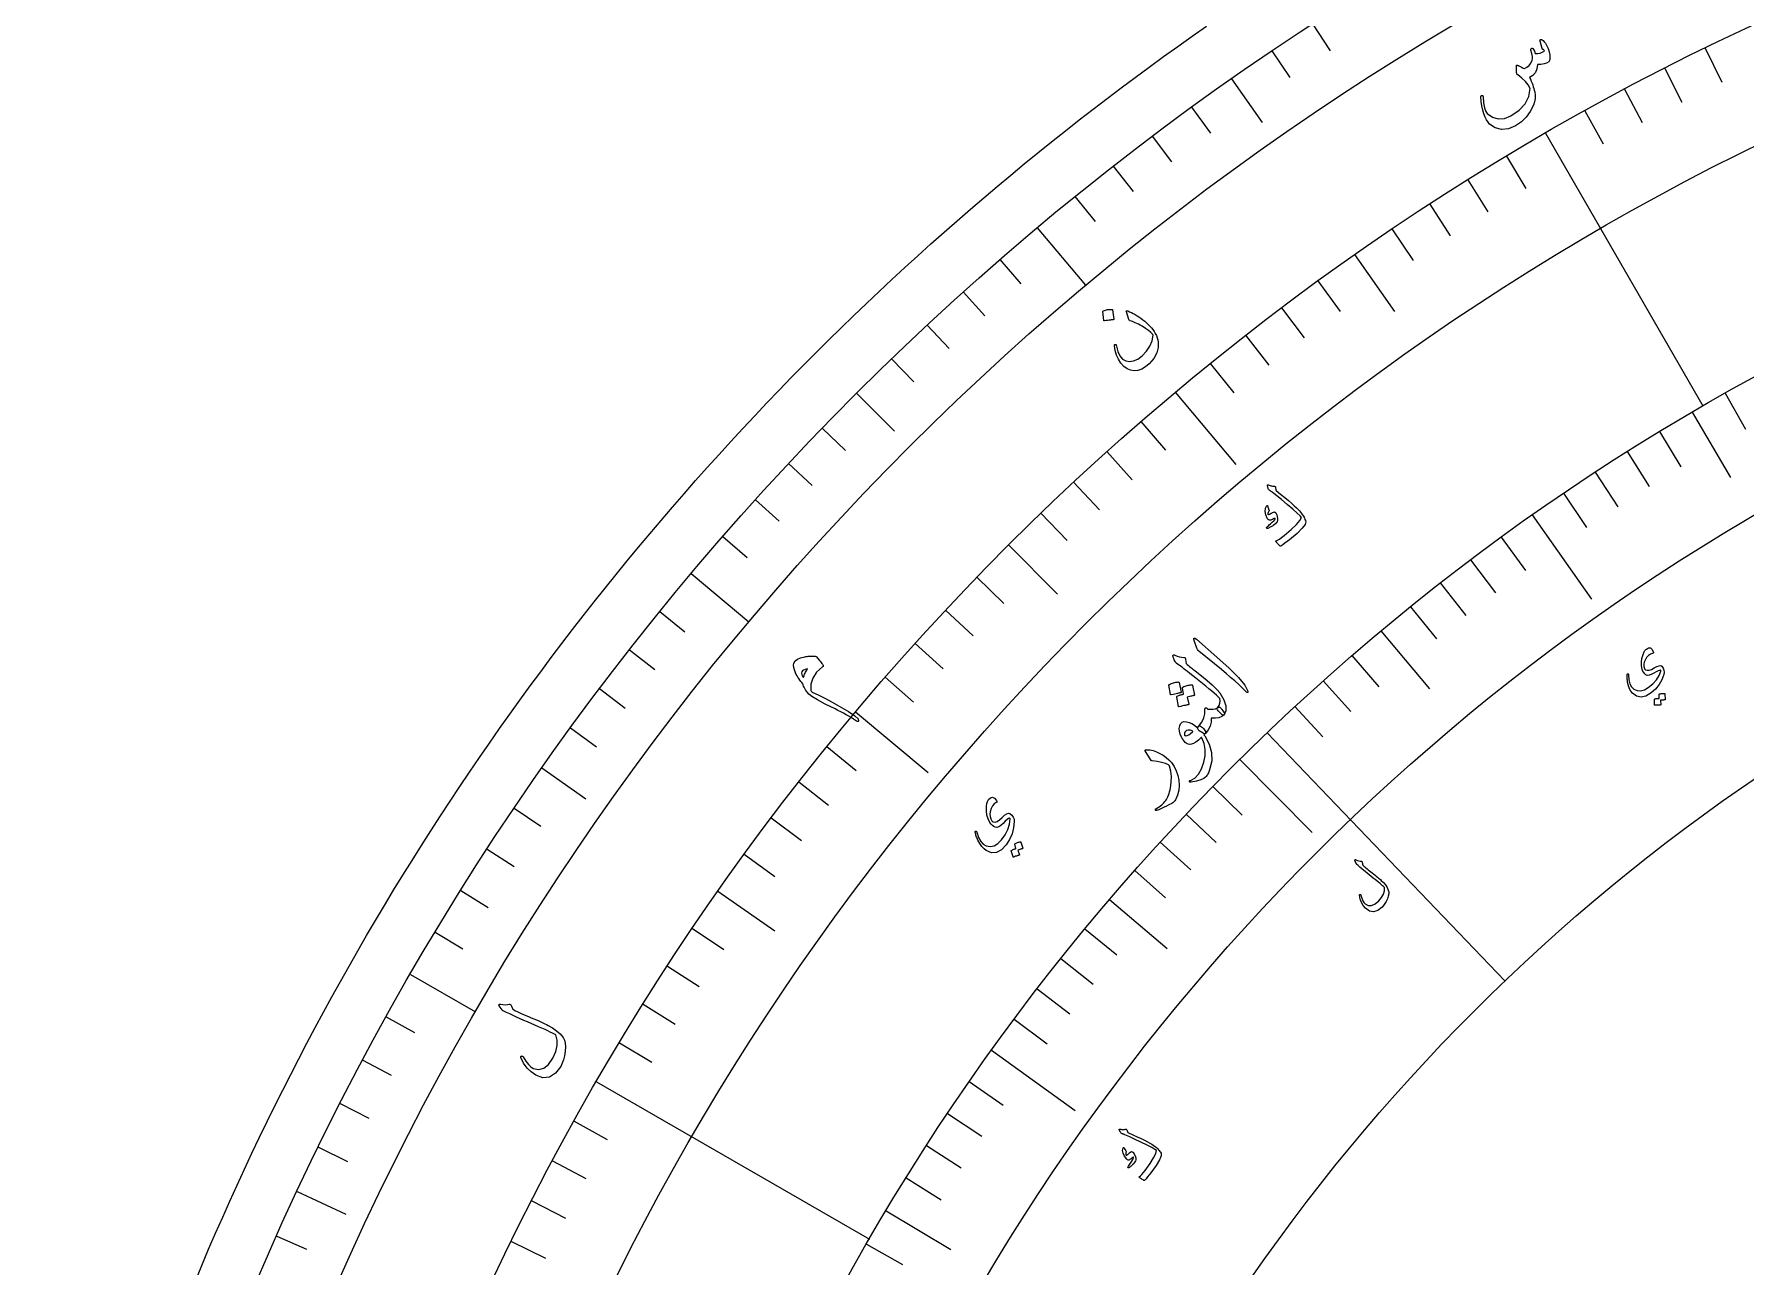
# Model space of a CAD drawing. Header units: millimetres. Extents: x -88 to 88, y -88 to 114.
# Drawn here: x -86.2 to -33.7, y 34.1 to 72 of the extents above; entities that cross this region are included whole.
import ezdxf

# ---------------------------------------------------------------- set-up
doc = ezdxf.new("R2010")
doc.units = ezdxf.units.MM
for name, color, linetype in [('CUT_OUTER', 1, 'Continuous'), ('ENGRAVE', 7, 'Continuous'), ('ENGRAVE_FINE', 8, 'Continuous'), ('TEXT', 5, 'Continuous')]:
    doc.layers.add(name, color=color, linetype=linetype)

msp = doc.modelspace()

# ---------------------------------------------------------------- linework, layer by layer
at = {"layer": 'CUT_OUTER'}
msp.add_lwpolyline([(-81.3014, 33.6761), (-81.0932, 34.1744), (-80.882, 34.6713), (-80.6678, 35.1669), (-80.4505, 35.6612), (-80.2301, 36.1542), (-80.0068, 36.6458), (-79.7804, 37.136), (-79.5511, 37.6248), (-79.3187, 38.1123), (-79.0834, 38.5982), (-78.845, 39.0827), (-78.6037, 39.5658), (-78.3595, 40.0474), (-78.1123, 40.5274), (-77.8621, 41.0059), (-77.6091, 41.4829), (-77.3531, 41.9583), (-77.0942, 42.4322), (-76.8324, 42.9044), (-76.5677, 43.375), (-76.3001, 43.844), (-76.0296, 44.3114), (-75.7563, 44.7771), (-75.4801, 45.241), (-75.2011, 45.7033), (-74.9193, 46.1639), (-74.6346, 46.6227), (-74.3471, 47.0798), (-74.0568, 47.5351), (-73.7638, 47.9886), (-73.4679, 48.4403), (-73.1693, 48.8902), (-72.868, 49.3382), (-72.5639, 49.7844), (-72.257, 50.2287), (-71.9475, 50.6711), (-71.6352, 51.1116), (-71.3202, 51.5502), (-71.0026, 51.9869), (-70.6823, 52.4215), (-70.3593, 52.8543), (-70.0336, 53.285), (-69.7054, 53.7137), (-69.3745, 54.1404), (-69.041, 54.565), (-68.7049, 54.9876), (-68.3662, 55.4082), (-68.0249, 55.8266), (-67.6811, 56.243), (-67.3347, 56.6572), (-66.9858, 57.0693), (-66.6344, 57.4792), (-66.2804, 57.887), (-65.924, 58.2926), (-65.5651, 58.696), (-65.2037, 59.0972), (-64.8399, 59.4962), (-64.4736, 59.8929), (-64.1049, 60.2874), (-63.7337, 60.6796), (-63.3602, 61.0695), (-62.9843, 61.4571), (-62.606, 61.8424), (-62.2254, 62.2254), (-61.8424, 62.606), (-61.4571, 62.9843), (-61.0695, 63.3602), (-60.6796, 63.7337), (-60.2874, 64.1049), (-59.8929, 64.4736), (-59.4962, 64.8399), (-59.0972, 65.2037), (-58.696, 65.5651), (-58.2926, 65.924), (-57.887, 66.2804), (-57.4792, 66.6344), (-57.0693, 66.9858), (-56.6572, 67.3347), (-56.243, 67.6811), (-55.8266, 68.0249), (-55.4082, 68.3662), (-54.9876, 68.7049), (-54.565, 69.041), (-54.1404, 69.3745), (-53.7137, 69.7054), (-53.285, 70.0336), (-52.8543, 70.3593), (-52.4215, 70.6823), (-51.9869, 71.0026), (-51.5502, 71.3202), (-51.1116, 71.6352), (-50.6711, 71.9475), (-50.2287, 72.257)], dxfattribs=at)
at = {"layer": 'ENGRAVE'}
for points in [[(-49.4652, 70.6437), (-48.5188, 69.2921)], [(-39.82, 68.9703), (-34.98, 60.5871)], [(-55.434, 66.0637), (-53.9492, 64.2941)], [(-45.6796, 65.2373), (-44.4581, 63.4928)], [(-51.1916, 61.0078), (-49.325, 58.7832)], [(-60.9809, 60.9809), (-59.8142, 59.8142)], [(-35.3092, 60.3959), (-34.1367, 58.3903)], [(-40.2278, 57.2375), (-38.4061, 54.6456)], [(-56.314, 56.314), (-54.8081, 54.8081)], [(-66.0637, 55.434), (-64.2941, 53.9492)], [(-44.8722, 53.6739), (-43.3821, 51.8915)], [(-61.0078, 51.1916), (-58.7832, 49.325)], [(-48.3683, 50.5461), (-41.0674, 42.9165)], [(-70.6437, 49.4652), (-69.2921, 48.5188)], [(-49.2096, 49.7274), (-46.9813, 47.4756)], [(-65.2373, 45.6796), (-63.4928, 44.4581)], [(-53.2085, 45.4231), (-51.4416, 43.9147)], [(-74.686, 43.12), (-72.6855, 41.965)], [(-56.8392, 40.7885), (-54.2654, 38.9415)], [(-68.9703, 39.82), (-60.5871, 34.98)], [(-78.16, 36.4466), (-76.6646, 35.7493)], [(-60.0741, 35.8538), (-58.0792, 34.6632)]]:
    msp.add_lwpolyline(points, dxfattribs=at)
for radius in [86.24, 86.24, 83.93, 79.64, 79.64, 76.252, 69.96, 69.96, 66.264, 59.4, 59.4]:
    msp.add_circle((0, 0), radius, dxfattribs=at)
at = {"layer": 'ENGRAVE_FINE'}
for points in [[(-46.9697, 72.3269), (-46.4305, 71.4967)], [(-34.9119, 71.58), (-34.4027, 70.5359)], [(-48.2248, 71.4962), (-47.6712, 70.6755)], [(-36.1558, 70.9598), (-35.6284, 69.9248)], [(-37.3887, 70.3179), (-36.8434, 69.2923)], [(-50.6906, 69.7696), (-50.1087, 68.9687)], [(-38.6102, 69.6547), (-38.0471, 68.6388)], [(-51.9005, 68.8743), (-51.3047, 68.0837)], [(-53.0946, 67.958), (-52.4851, 67.1779)], [(-41.0176, 68.2648), (-40.4194, 67.2691)], [(-42.2028, 67.5386), (-41.5872, 66.5535)], [(-54.2726, 67.0211), (-53.6496, 66.2517)], [(-43.3751, 66.7917), (-42.7424, 65.8175)], [(-44.5341, 66.0246), (-43.8846, 65.0615)], [(-56.5785, 65.0862), (-55.929, 64.339)], [(-46.8112, 64.4301), (-46.1284, 63.4904)], [(-57.7058, 64.0888), (-57.0434, 63.3531)], [(-47.9285, 63.6033), (-47.2295, 62.6756)], [(-58.8155, 63.0719), (-58.1404, 62.3479)], [(-49.0313, 62.7572), (-48.3161, 61.8418)], [(-59.9073, 62.0359), (-59.2196, 61.3237)], [(-50.1191, 61.8919), (-49.3881, 60.9892)], [(-34.2956, 60.9771), (-33.6744, 59.8726)], [(-52.2485, 60.1051), (-51.4865, 59.2284)], [(-62.0359, 59.9073), (-61.3237, 59.2196)], [(-36.3132, 59.7976), (-35.6555, 58.7145)], [(-53.2896, 59.1841), (-52.5123, 58.3208)], [(-37.3074, 59.1825), (-36.6316, 58.1105)], [(-63.0719, 58.8155), (-62.3479, 58.1404)], [(-38.2913, 58.5506), (-37.5978, 57.4901)], [(-54.3143, 58.245), (-53.5221, 57.3955)], [(-39.2649, 57.9022), (-38.5537, 56.8534)], [(-64.0888, 57.7058), (-63.3531, 57.0434)], [(-55.3226, 57.2882), (-54.5157, 56.4526)], [(-65.0862, 56.5785), (-64.339, 55.929)], [(-41.1797, 56.5565), (-40.4338, 55.5321)], [(-42.1203, 55.8595), (-41.3574, 54.8477)], [(-57.2882, 55.3226), (-56.4526, 54.5157)], [(-43.0495, 55.1466), (-42.2697, 54.1477)], [(-67.0211, 54.2726), (-66.2517, 53.6496)], [(-58.245, 54.3143), (-57.3955, 53.5221)], [(-43.9669, 54.418), (-43.1705, 53.4323)], [(-59.1841, 53.2896), (-58.3208, 52.5123)], [(-67.958, 53.0946), (-67.1779, 52.4851)], [(-45.7653, 52.9144), (-44.9364, 51.956)], [(-60.1051, 52.2485), (-59.2284, 51.4865)], [(-46.6459, 52.1399), (-45.8009, 51.1954)], [(-68.8743, 51.9005), (-68.0837, 51.3047)], [(-47.5136, 51.3504), (-46.653, 50.4203)], [(-69.7696, 50.6906), (-68.9687, 50.1087)], [(-61.8919, 50.1191), (-60.9892, 49.3881)], [(-62.7572, 49.0313), (-61.8418, 48.3161)], [(-50.0375, 48.8943), (-49.1311, 48.0087)], [(-71.4962, 48.2248), (-70.6755, 47.6712)], [(-63.6033, 47.9285), (-62.6756, 47.2295)], [(-50.8515, 48.0471), (-49.9304, 47.1768)], [(-72.3269, 46.9697), (-71.4967, 46.4305)], [(-64.4301, 46.8112), (-63.4904, 46.1284)], [(-51.6515, 47.186), (-50.716, 46.3313)], [(-52.4373, 46.3113), (-51.4875, 45.4724)], [(-73.1357, 45.7002), (-72.2961, 45.1756)], [(-73.9221, 44.4169), (-73.0735, 43.907)], [(-66.0246, 44.5341), (-65.0615, 43.8846)], [(-53.965, 44.5216), (-52.9876, 43.7152)], [(-66.7917, 43.3751), (-65.8175, 42.7424)], [(-54.7066, 43.6072), (-53.7157, 42.8174)], [(-55.4329, 42.6801), (-54.4289, 41.907)], [(-67.5386, 42.2028), (-66.5535, 41.5872)], [(-75.4272, 41.81), (-74.5613, 41.33)], [(-56.1439, 41.7404), (-55.127, 40.9844)], [(-68.2648, 41.0176), (-67.2691, 40.4194)], [(-76.1454, 40.4872), (-75.2713, 40.0225)], [(-57.5187, 39.8246), (-56.4769, 39.1032)], [(-76.8404, 39.1521), (-75.9583, 38.7027)], [(-69.6547, 38.6102), (-68.6388, 38.0471)], [(-58.1822, 38.8489), (-57.1283, 38.1452)], [(-58.8294, 37.8617), (-57.7638, 37.1759)], [(-77.512, 37.8051), (-76.6222, 37.3711)], [(-70.3179, 37.3887), (-69.2923, 36.8434)], [(-59.4601, 36.8633), (-58.3831, 36.1956)], [(-70.9598, 36.1558), (-69.9248, 35.6284)], [(-78.7842, 35.077), (-77.8798, 34.6743)], [(-71.58, 34.9119), (-70.5359, 34.4027)], [(-60.6714, 34.8337), (-59.5724, 34.2028)]]:
    msp.add_lwpolyline(points, dxfattribs=at)
at = {"layer": 'TEXT'}
for points in [[(-39.9859, 71.7993), (-39.9877, 71.8141), (-39.9863, 71.8263), (-39.9815, 71.8358), (-39.9734, 71.8426), (-39.9609, 71.8477), (-39.9486, 71.8491), (-39.9365, 71.8467), (-39.9246, 71.8406), (-39.8894, 71.8147), (-39.8541, 71.7779), (-39.8187, 71.7303), (-39.7833, 71.6718), (-39.7352, 71.5708), (-39.702, 71.4679), (-39.6835, 71.3631), (-39.6799, 71.2564), (-39.6833, 71.2283), (-39.6907, 71.204), (-39.7019, 71.1834), (-39.7171, 71.1665), (-39.7824, 71.1243), (-39.8619, 71.0955), (-39.9559, 71.0799), (-40.0641, 71.0776), (-40.08, 70.942), (-40.1265, 70.8314), (-40.2039, 70.7457), (-40.3121, 70.6848), (-40.2824, 70.6245), (-40.2555, 70.5656), (-40.2315, 70.5081), (-40.2102, 70.4519), (-40.1916, 70.3968), (-40.1754, 70.3423), (-40.1616, 70.2885), (-40.1502, 70.2354), (-40.1369, 70.1354), (-40.1388, 70.0349), (-40.1557, 69.9341), (-40.1875, 69.8328), (-40.284, 69.6349), (-40.4073, 69.4632), (-40.5576, 69.3175), (-40.7351, 69.1977), (-40.9592, 69.1039), (-41.1672, 69.0813), (-41.3595, 69.1301), (-41.5363, 69.2505), (-41.5827, 69.3042), (-41.6269, 69.3741), (-41.6689, 69.4601), (-41.7086, 69.5623), (-41.7439, 69.6793), (-41.771, 69.8066), (-41.7899, 69.9444), (-41.8005, 70.0927), (-41.8002, 70.1026), (-41.7976, 70.1111), (-41.7927, 70.1181), (-41.7857, 70.1237), (-41.7776, 70.1276), (-41.7697, 70.1296), (-41.762, 70.1295), (-41.7546, 70.1275), (-41.7473, 70.1223), (-41.7419, 70.1156), (-41.7384, 70.1073), (-41.7367, 70.0974), (-41.7192, 69.9022), (-41.6916, 69.7495), (-41.6542, 69.6392), (-41.6071, 69.5712), (-41.4455, 69.456), (-41.2704, 69.4065), (-41.0816, 69.4226), (-40.879, 69.5041), (-40.6282, 69.6735), (-40.446, 69.869), (-40.3321, 70.0912), (-40.2866, 70.3405), (-40.3505, 70.4509), (-40.4355, 70.5575), (-40.5417, 70.6601), (-40.6691, 70.7588), (-40.6833, 70.7681), (-40.6937, 70.7777), (-40.7001, 70.7877), (-40.7027, 70.7982), (-40.7056, 70.8375), (-40.708, 70.8744), (-40.71, 70.9091), (-40.7116, 70.9415), (-40.7126, 70.9713), (-40.7128, 70.9981), (-40.7123, 71.0219), (-40.7109, 71.0428), (-40.7088, 71.0524), (-40.7043, 71.0585), (-40.6972, 71.0609), (-40.6875, 71.0598), (-40.6819, 71.058), (-40.6737, 71.0549), (-40.6629, 71.0505), (-40.6496, 71.0449), (-40.6341, 71.0377), (-40.6166, 71.0289), (-40.5973, 71.0185), (-40.5762, 71.0063), (-40.5343, 70.9835), (-40.5014, 70.9685), (-40.4775, 70.9611), (-40.4625, 70.9613), (-40.3872, 70.9962), (-40.3222, 71.0494), (-40.2676, 71.1208), (-40.2232, 71.2105), (-40.2154, 71.2578), (-40.2196, 71.3257), (-40.2358, 71.4142), (-40.264, 71.5233), (-40.2666, 71.5337), (-40.2664, 71.5438), (-40.2633, 71.5538), (-40.2573, 71.5635), (-40.2509, 71.5713), (-40.2436, 71.5767), (-40.2355, 71.5799), (-40.2266, 71.5808), (-40.2063, 71.5694), (-40.184, 71.5391), (-40.1597, 71.4898), (-40.1335, 71.4216), (-40.0581, 71.4188), (-39.9855, 71.4299), (-39.9156, 71.4548), (-39.8485, 71.4936), (-39.8607, 71.5135), (-39.8725, 71.5285), (-39.8839, 71.5387), (-39.8949, 71.5442), (-39.9066, 71.5486), (-39.9154, 71.5546), (-39.9214, 71.5622), (-39.9247, 71.5713)], [(-53.4125, 63.4886), (-53.412, 63.4942), (-53.4092, 63.4997), (-53.4041, 63.505), (-53.3968, 63.5101), (-53.3326, 63.5313), (-53.2676, 63.5459), (-53.2018, 63.5538), (-53.1353, 63.5551), (-53.1273, 63.5535), (-53.1216, 63.55), (-53.118, 63.5447), (-53.1165, 63.5377), (-53.0774, 63.2552), (-53.078, 63.2472), (-53.0827, 63.2415), (-53.0914, 63.2381), (-53.1041, 63.237), (-53.1151, 63.236), (-53.1322, 63.2341), (-53.1553, 63.2313), (-53.1845, 63.2276), (-53.22, 63.2226), (-53.2622, 63.2162), (-53.311, 63.2082), (-53.3666, 63.1988), (-53.3746, 63.1983), (-53.3801, 63.1999), (-53.3832, 63.2035), (-53.3838, 63.2092)], [(-52.6492, 63.5047), (-52.5943, 63.4806), (-52.5384, 63.4541), (-52.4817, 63.4252), (-52.4241, 63.3939), (-52.3657, 63.3597), (-52.3065, 63.322), (-52.2466, 63.2808), (-52.1859, 63.2361), (-52.1274, 63.1899), (-52.072, 63.1419), (-52.0198, 63.0921), (-51.9708, 63.0405), (-51.9248, 62.9869), (-51.8817, 62.9311), (-51.8414, 62.8732), (-51.8041, 62.8133), (-51.7692, 62.7467), (-51.7421, 62.681), (-51.7228, 62.616), (-51.7113, 62.5518), (-51.7126, 62.3827), (-51.7595, 62.2155), (-51.8518, 62.0497), (-51.9896, 61.8853), (-52.104, 61.7841), (-52.2194, 61.7134), (-52.336, 61.6731), (-52.4539, 61.6634), (-52.5665, 61.684), (-52.6718, 61.7305), (-52.7698, 61.8031), (-52.8606, 61.9017), (-52.939, 62.0213), (-52.9983, 62.1499), (-53.0384, 62.2875), (-53.0592, 62.4341), (-53.0589, 62.4532), (-53.0548, 62.4671), (-53.0469, 62.4759), (-53.0351, 62.4797), (-53.0206, 62.4789), (-53.0093, 62.4703), (-53.0012, 62.4537), (-52.9964, 62.4291), (-52.9544, 62.258), (-52.892, 62.1245), (-52.8094, 62.0287), (-52.7066, 61.9703), (-52.5927, 61.9502), (-52.4721, 61.9691), (-52.3447, 62.0269), (-52.2103, 62.1234), (-52.0701, 62.2666), (-51.9674, 62.4209), (-51.9021, 62.5865), (-51.8741, 62.7637), (-51.8747, 62.7686), (-51.8771, 62.7747), (-51.8813, 62.7817), (-51.8875, 62.7898), (-51.9418, 62.8483), (-52.0139, 62.909), (-52.1039, 62.972), (-52.2119, 63.0372), (-52.2682, 63.0683), (-52.3213, 63.0967), (-52.3711, 63.1224), (-52.4177, 63.1453), (-52.461, 63.1653), (-52.5011, 63.1819), (-52.538, 63.1953), (-52.5716, 63.2055), (-52.5885, 63.2113), (-52.6015, 63.2188), (-52.6107, 63.228), (-52.6161, 63.2388), (-52.6924, 63.4813), (-52.6942, 63.4976), (-52.6876, 63.507), (-52.6726, 63.5093), (-52.6492, 63.5047)], [(-48.3277, 58.1604), (-48.3031, 58.1504), (-48.2788, 58.1416), (-48.255, 58.1342), (-48.2315, 58.128), (-48.2082, 58.1233), (-48.1851, 58.12), (-48.1621, 58.1182), (-48.1393, 58.1178), (-48.1289, 58.1157), (-48.121, 58.1096), (-48.1156, 58.0997), (-48.1128, 58.0858), (-48.1017, 58.0099), (-48.1002, 58.0019), (-48.0985, 57.9955), (-48.0966, 57.9907), (-48.0946, 57.9874), (-47.9535, 57.8742), (-47.827, 57.771), (-47.715, 57.6778), (-47.6177, 57.5948), (-47.535, 57.522), (-47.4672, 57.4593), (-47.4143, 57.4069), (-47.3763, 57.3647), (-47.3081, 57.2821), (-47.2879, 57.2547), (-47.269, 57.2262), (-47.2512, 57.1965), (-47.2345, 57.1657), (-47.2192, 57.1336), (-47.2052, 57.1002), (-47.1926, 57.0655), (-47.1814, 57.0295), (-47.1988, 56.9478), (-47.2875, 56.8286), (-47.4469, 56.6715), (-47.6769, 56.4758), (-47.751, 56.4175), (-47.8211, 56.3652), (-47.8872, 56.3192), (-47.9492, 56.2793), (-47.9561, 56.2771), (-47.9625, 56.2773), (-47.9683, 56.2797), (-47.9736, 56.2844), (-47.9968, 56.3086), (-48.0177, 56.3307), (-48.0364, 56.3509), (-48.0529, 56.369), (-48.0672, 56.3853), (-48.0796, 56.4), (-48.0902, 56.4131), (-48.0988, 56.4246), (-48.1033, 56.4314), (-48.1041, 56.4366), (-48.1011, 56.4405), (-48.0943, 56.4428), (-48.0455, 56.4641), (-47.9881, 56.498), (-47.9221, 56.5445), (-47.8475, 56.6036), (-47.6303, 56.7866), (-47.4684, 56.9396), (-47.3623, 57.0629), (-47.3121, 57.1568), (-47.3547, 57.208), (-47.4422, 57.2925), (-47.5748, 57.4102), (-47.7525, 57.5612), (-47.9321, 57.7109), (-48.0686, 57.8236), (-48.162, 57.8993), (-48.2121, 57.9381), (-48.2263, 57.9484), (-48.2395, 57.958), (-48.2518, 57.9669), (-48.2632, 57.9752), (-48.2736, 57.9827), (-48.2829, 57.9893), (-48.2912, 57.9951), (-48.2983, 58), (-48.3129, 58.0115), (-48.3244, 58.0245), (-48.3329, 58.0389), (-48.3382, 58.0549), (-48.3589, 58.1458), (-48.3598, 58.1523), (-48.3593, 58.1576), (-48.3573, 58.1615), (-48.3539, 58.1641), (-48.348, 58.1653), (-48.3417, 58.1651), (-48.3349, 58.1634), (-48.3277, 58.1604)], [(-48.378, 57.5257), (-48.3745, 57.528), (-48.3707, 57.529), (-48.3666, 57.5289), (-48.3622, 57.5276), (-48.3594, 57.5255), (-48.3568, 57.5228), (-48.3545, 57.5196), (-48.3524, 57.5158), (-48.3133, 57.3973), (-48.3101, 57.3847), (-48.3088, 57.374), (-48.3095, 57.3652), (-48.3122, 57.3583), (-48.3283, 57.3345), (-48.3398, 57.3115), (-48.3464, 57.2892), (-48.3483, 57.2678), (-48.3455, 57.2598), (-48.3369, 57.256), (-48.3225, 57.2563), (-48.3022, 57.2609), (-48.29, 57.2656), (-48.2777, 57.2708), (-48.2653, 57.2765), (-48.2527, 57.2826), (-48.2399, 57.2893), (-48.2267, 57.2966), (-48.2132, 57.3046), (-48.1994, 57.3133), (-48.1417, 57.3315), (-48.0975, 57.3067), (-48.0668, 57.2389), (-48.0494, 57.1281), (-48.0493, 57.0909), (-48.0527, 57.0588), (-48.0599, 57.0319), (-48.0706, 57.0102), (-48.086, 56.9906), (-48.1104, 56.9673), (-48.1439, 56.9402), (-48.1864, 56.9094), (-48.2085, 56.8941), (-48.2301, 56.8804), (-48.2511, 56.8681), (-48.2716, 56.8573), (-48.2914, 56.8477), (-48.3101, 56.839), (-48.3277, 56.8311), (-48.3443, 56.8242), (-48.3562, 56.8218), (-48.3662, 56.822), (-48.3746, 56.8248), (-48.3811, 56.8302), (-48.3856, 56.8376), (-48.3865, 56.845), (-48.3837, 56.8522), (-48.3771, 56.8594), (-48.3551, 56.8808), (-48.3298, 56.9046), (-48.3012, 56.9309), (-48.2692, 56.9596), (-48.2096, 57.0132), (-48.1648, 57.0572), (-48.1351, 57.0918), (-48.1203, 57.1169), (-48.1193, 57.1212), (-48.12, 57.125), (-48.1225, 57.1285), (-48.1268, 57.1314), (-48.1303, 57.1326), (-48.1349, 57.1325), (-48.1406, 57.1311), (-48.1473, 57.1285), (-48.2059, 57.0991), (-48.2312, 57.0877), (-48.255, 57.0805), (-48.2772, 57.0775), (-48.2979, 57.0785), (-48.3185, 57.083), (-48.3353, 57.0913), (-48.3486, 57.1033), (-48.3582, 57.1191), (-48.4073, 57.2394), (-48.427, 57.3473), (-48.4172, 57.4427), (-48.378, 57.5257)], [(-50.6033, 53.3489), (-50.6224, 53.417), (-50.6182, 53.4512), (-50.5908, 53.4516), (-50.5403, 53.418), (-49.9144, 52.8708), (-49.5319, 52.5333), (-49.246, 52.2451), (-49.0562, 52.0067), (-48.9623, 51.8184), (-48.959, 51.7988), (-48.9601, 51.7856), (-48.9655, 51.7788), (-48.9751, 51.7784), (-48.9862, 51.7815), (-48.9981, 51.788), (-49.0108, 51.7978), (-49.0243, 51.8109), (-49.1249, 51.9171), (-49.2365, 52.0252), (-49.359, 52.1351), (-49.4926, 52.2467), (-49.5269, 52.2765), (-49.6205, 52.3559), (-49.7735, 52.4849), (-49.986, 52.6634), (-50.4618, 53.0547), (-50.4855, 53.0771), (-50.5049, 53.1), (-50.52, 53.1235), (-50.531, 53.1475)], [(-36.5318, 52.9807), (-36.5972, 52.9617), (-36.6569, 52.9214), (-36.711, 52.8599), (-36.7593, 52.7771), (-36.7825, 52.714), (-36.7938, 52.65), (-36.7933, 52.5852), (-36.7809, 52.5196), (-36.7761, 52.5081), (-36.7691, 52.4976), (-36.7597, 52.4881), (-36.748, 52.4796), (-36.6978, 52.4629), (-36.6362, 52.4668), (-36.5631, 52.4915), (-36.4784, 52.5367), (-36.3954, 52.5821), (-36.3288, 52.6059), (-36.2787, 52.6083), (-36.2452, 52.5894), (-36.2025, 52.5307), (-36.1776, 52.4695), (-36.1703, 52.4057), (-36.1806, 52.3394), (-36.2436, 52.1729), (-36.3291, 52.0227), (-36.4371, 51.8887), (-36.5679, 51.7706), (-36.7314, 51.6711), (-36.8816, 51.6355), (-37.0186, 51.6639), (-37.1426, 51.7566), (-37.192, 51.8208), (-37.2339, 51.899), (-37.268, 51.9912), (-37.2945, 52.0975), (-37.2995, 52.1288), (-37.3037, 52.1594), (-37.3069, 52.1894), (-37.3092, 52.2189), (-37.3107, 52.248), (-37.3112, 52.2768), (-37.3107, 52.3053), (-37.3093, 52.3336), (-37.3069, 52.3466), (-37.3022, 52.3546), (-37.2951, 52.3575), (-37.2856, 52.3554), (-37.2775, 52.3502), (-37.2716, 52.3434), (-37.2679, 52.335), (-37.2665, 52.3251), (-37.2566, 52.1704), (-37.2269, 52.0457), (-37.1776, 51.9509), (-37.1089, 51.8858), (-37.0048, 51.8399), (-36.8955, 51.833), (-36.7808, 51.8651), (-36.6607, 51.9361), (-36.5232, 52.0504), (-36.4128, 52.1727), (-36.3295, 52.3032), (-36.2732, 52.442), (-36.271, 52.452), (-36.2726, 52.4594), (-36.2781, 52.464), (-36.2874, 52.466), (-36.3166, 52.4616), (-36.3607, 52.4443), (-36.4197, 52.4142), (-36.4935, 52.3713), (-36.5707, 52.3305), (-36.6364, 52.3091), (-36.6908, 52.3071), (-36.7337, 52.3246), (-36.7696, 52.3554), (-36.7998, 52.3929), (-36.8245, 52.437), (-36.8435, 52.4879), (-36.8665, 52.5978), (-36.8705, 52.711), (-36.8555, 52.8273), (-36.8215, 52.9468), (-36.8111, 52.9767), (-36.7999, 53.0042), (-36.7879, 53.0291), (-36.7751, 53.0516), (-36.7616, 53.0717), (-36.7477, 53.0894), (-36.7333, 53.1046), (-36.7185, 53.1174), (-36.6517, 53.1549), (-36.5944, 53.1541), (-36.5466, 53.1151), (-36.5083, 53.0379), (-36.5029, 53.0137), (-36.505, 52.9961), (-36.5146, 52.9851), (-36.5318, 52.9807)], [(-62.6265, 52.0447), (-62.66, 52.0838), (-62.6925, 52.1238), (-62.7239, 52.1648), (-62.7543, 52.2067), (-62.783, 52.2497), (-62.8096, 52.2937), (-62.834, 52.3387), (-62.8563, 52.3848), (-62.891, 52.4751), (-62.9103, 52.5546), (-62.9142, 52.6234), (-62.9026, 52.6814), (-62.8623, 52.7509), (-62.794, 52.8072), (-62.6976, 52.8504), (-62.5734, 52.8802), (-62.5366, 52.8862), (-62.4997, 52.891), (-62.4627, 52.8947), (-62.4256, 52.8973), (-62.3884, 52.8988), (-62.3508, 52.8996), (-62.3128, 52.8994), (-62.2745, 52.8985), (-62.2533, 52.8967), (-62.2351, 52.8921), (-62.2197, 52.8848), (-62.2071, 52.8747), (-62.1646, 52.8245), (-62.1269, 52.7794), (-62.094, 52.7395), (-62.0658, 52.7046), (-62.0428, 52.6754), (-62.0252, 52.6524), (-62.013, 52.6356), (-62.0063, 52.6249), (-62.0011, 52.6083), (-62.0019, 52.5932), (-62.0088, 52.5796), (-62.0217, 52.5674), (-62.2064, 52.4024), (-62.3281, 52.2261), (-62.3866, 52.039), (-62.3819, 51.8415), (-62.3764, 51.8233), (-62.3681, 51.8084), (-62.357, 51.7969), (-62.3431, 51.7887), (-62.1429, 51.6945), (-61.9376, 51.5926), (-61.7272, 51.4831), (-61.5118, 51.366), (-61.2289, 51.2001), (-61.036, 51.0676), (-60.9331, 50.9689), (-60.92, 50.904), (-60.9339, 50.8937), (-60.954, 50.8931), (-60.9805, 50.9023), (-61.0132, 50.9214), (-61.0779, 50.9655), (-61.1467, 51.0095), (-61.2197, 51.0535), (-61.2969, 51.0974), (-61.378, 51.1414), (-61.4624, 51.1857), (-61.5503, 51.2302), (-61.6415, 51.2749), (-61.9477, 51.4248), (-62.1839, 51.5511), (-62.3501, 51.6543), (-62.4459, 51.7345), (-62.4849, 51.7785), (-62.5191, 51.8212), (-62.5482, 51.8628), (-62.5725, 51.9031), (-62.5922, 51.9417), (-62.6078, 51.9782), (-62.6192, 52.0125), (-62.6265, 52.0447)], [(-51.198, 52.7314), (-51.2196, 52.7872), (-51.2371, 52.8312), (-51.2502, 52.8634), (-51.2592, 52.8839), (-51.2641, 52.8976), (-51.2651, 52.9099), (-51.2622, 52.9206), (-51.2555, 52.9298), (-51.2448, 52.9371), (-51.2328, 52.94), (-51.2194, 52.9382), (-51.2046, 52.932), (-51.1336, 52.8999), (-51.0636, 52.8769), (-50.9946, 52.8628), (-50.9265, 52.8577), (-50.9061, 52.8549), (-50.8907, 52.8442), (-50.8803, 52.8257), (-50.8751, 52.7994), (-50.8569, 52.6715), (-50.8206, 52.6413), (-50.7849, 52.6118), (-50.7498, 52.5828), (-50.7154, 52.5545), (-50.6814, 52.5268), (-50.6481, 52.4997), (-50.6154, 52.4732), (-50.5833, 52.4472), (-50.2862, 52.207), (-50.0599, 52.0133), (-49.9043, 51.8665), (-49.8192, 51.7668), (-49.7002, 51.5516), (-49.6379, 51.3679), (-49.6323, 51.2156), (-49.6833, 51.0945), (-49.6857, 51.0922), (-49.6881, 51.0898), (-49.6905, 51.0875), (-49.6929, 51.0852), (-49.7205, 51.0849), (-49.7599, 51.1072), (-49.8114, 51.1519), (-49.8749, 51.2192), (-49.8965, 51.2459), (-49.9071, 51.2703), (-49.9067, 51.2925), (-49.8953, 51.3125), (-49.846, 51.3842), (-49.8165, 51.4559), (-49.807, 51.5278), (-49.8173, 51.5997), (-49.8685, 51.6486), (-49.9281, 51.7028), (-49.9961, 51.7625), (-50.0726, 51.8275), (-50.157, 51.8977), (-50.249, 51.9729), (-50.3486, 52.0531), (-50.4558, 52.1383), (-50.5604, 52.2227), (-50.6547, 52.2983), (-50.7387, 52.3651), (-50.8125, 52.423), (-50.8756, 52.4724), (-50.9278, 52.5135), (-50.969, 52.5465), (-50.9993, 52.5712), (-51.1581, 52.6854), (-51.1721, 52.6983), (-51.1834, 52.7102), (-51.1921, 52.7213), (-51.198, 52.7314)], [(-62.6112, 52.2468), (-62.6018, 52.2772), (-62.5905, 52.3082), (-62.5775, 52.3397), (-62.5627, 52.3718), (-62.5461, 52.4044), (-62.5281, 52.4372), (-62.5085, 52.4703), (-62.4874, 52.5037), (-62.5549, 52.4885), (-62.6063, 52.4695), (-62.6415, 52.4469), (-62.6607, 52.4207), (-62.6709, 52.379), (-62.6661, 52.3361), (-62.6462, 52.292), (-62.6112, 52.2468)], [(-51.3862, 52.008), (-51.3861, 52.0141), (-51.3836, 52.0201), (-51.3787, 52.0261), (-51.3714, 52.0322), (-51.3386, 52.0471), (-51.3056, 52.0603), (-51.2726, 52.0718), (-51.2394, 52.0817), (-51.2058, 52.0899), (-51.1714, 52.0964), (-51.1363, 52.1012), (-51.1006, 52.1044), (-51.0899, 52.1033), (-51.082, 52.1001), (-51.0768, 52.0948), (-51.0744, 52.0875), (-51.0116, 51.7892), (-51.0126, 51.7817), (-51.0177, 51.776), (-51.0271, 51.7722), (-51.0406, 51.7701), (-51.0522, 51.7681), (-51.0701, 51.7647), (-51.0944, 51.7598), (-51.1249, 51.7533), (-51.1621, 51.7451), (-51.2063, 51.7347), (-51.2573, 51.7221), (-51.3153, 51.7074), (-51.3238, 51.7062), (-51.3298, 51.7074), (-51.3333, 51.711), (-51.3345, 51.717)], [(-50.9712, 51.9237), (-50.9711, 51.9297), (-50.9686, 51.9357), (-50.9637, 51.9417), (-50.9564, 51.9476), (-50.9237, 51.9623), (-50.8908, 51.9753), (-50.8578, 51.9866), (-50.8247, 51.9963), (-50.7911, 52.0043), (-50.7569, 52.0106), (-50.7219, 52.0152), (-50.6862, 52.0181), (-50.6775, 52.0169), (-50.6707, 52.0132), (-50.6657, 52.0072), (-50.6625, 51.9987), (-50.6001, 51.7009), (-50.6009, 51.6953), (-50.6056, 51.6907), (-50.6142, 51.6871), (-50.6267, 51.6843), (-50.635, 51.6826), (-50.648, 51.68), (-50.6657, 51.6763), (-50.688, 51.6715), (-50.7148, 51.6656), (-50.746, 51.6584), (-50.7815, 51.6498), (-50.8214, 51.6399), (-50.7734, 51.4216), (-50.7743, 51.4141), (-50.7795, 51.4085), (-50.7888, 51.4046), (-50.8023, 51.4025), (-50.8138, 51.4006), (-50.8317, 51.3972), (-50.8558, 51.3924), (-50.8862, 51.386), (-50.9233, 51.3778), (-50.9672, 51.3675), (-51.0181, 51.3551), (-51.0759, 51.3406), (-51.0832, 51.3404), (-51.0885, 51.3423), (-51.0916, 51.3464), (-51.0926, 51.3525), (-51.1454, 51.6428), (-51.1453, 51.6488), (-51.1429, 51.6548), (-51.138, 51.6608), (-51.1307, 51.6669), (-51.1076, 51.6774), (-51.0843, 51.6873), (-51.0606, 51.6965), (-51.0366, 51.7052), (-51.0124, 51.713), (-50.9878, 51.7195), (-50.963, 51.7249), (-50.9379, 51.729)], [(-36.3309, 51.7236), (-36.3304, 51.727), (-36.3284, 51.7302), (-36.3251, 51.7332), (-36.3204, 51.7358), (-36.3004, 51.7409), (-36.2805, 51.745), (-36.2607, 51.7482), (-36.2409, 51.7503), (-36.2211, 51.7515), (-36.2009, 51.7516), (-36.1805, 51.7507), (-36.1599, 51.7488), (-36.155, 51.7472), (-36.1514, 51.7444), (-36.1491, 51.7404), (-36.148, 51.7353), (-36.1382, 51.5578), (-36.1392, 51.5547), (-36.1423, 51.5525), (-36.1475, 51.5513), (-36.1549, 51.551), (-36.1605, 51.5515), (-36.1691, 51.5517), (-36.1806, 51.5514), (-36.1952, 51.5506), (-36.2128, 51.5495), (-36.2339, 51.548), (-36.2582, 51.5462), (-36.2859, 51.5439), (-36.2789, 51.4054), (-36.2796, 51.4005), (-36.2827, 51.3973), (-36.2882, 51.3957), (-36.296, 51.3958), (-36.3028, 51.3959), (-36.3133, 51.3958), (-36.3275, 51.3954), (-36.3455, 51.3949), (-36.3674, 51.394), (-36.3934, 51.3926), (-36.4236, 51.3907), (-36.4579, 51.3883), (-36.4621, 51.3889), (-36.465, 51.3906), (-36.4664, 51.3932), (-36.4664, 51.3969), (-36.4721, 51.5706), (-36.4716, 51.574), (-36.4696, 51.5772), (-36.4663, 51.5802), (-36.4616, 51.5829), (-36.4451, 51.5879), (-36.4285, 51.592), (-36.4118, 51.595), (-36.395, 51.5971), (-36.3782, 51.5982), (-36.3614, 51.5986), (-36.3447, 51.5982), (-36.328, 51.5969)], [(-49.8953, 51.3125), (-49.8701, 51.3249), (-49.8498, 51.332), (-49.8343, 51.3338), (-49.8236, 51.3303), (-49.8112, 51.3212), (-49.7976, 51.3084), (-49.783, 51.2921), (-49.7671, 51.2721), (-49.7197, 51.2049), (-49.6899, 51.1529), (-49.6778, 51.1161), (-49.6833, 51.0945), (-49.7571, 51.0406), (-49.8488, 51.0051), (-49.9586, 50.9878), (-50.0864, 50.9887), (-50.0901, 50.8693), (-50.1213, 50.7517), (-50.1799, 50.6358), (-50.2658, 50.5216), (-50.2789, 50.513), (-50.2944, 50.511), (-50.3122, 50.5156), (-50.3324, 50.5267), (-50.4516, 50.6083), (-50.4649, 50.6174), (-50.476, 50.6304), (-50.4851, 50.6473), (-50.4922, 50.668), (-50.495, 50.6867), (-50.494, 50.7044), (-50.4891, 50.7212), (-50.4803, 50.7371), (-50.3776, 50.8747), (-50.3103, 51.0053), (-50.2785, 51.1291), (-50.2824, 51.246), (-50.284, 51.261), (-50.2821, 51.2747), (-50.2766, 51.2871), (-50.2676, 51.2984), (-50.2568, 51.3063), (-50.246, 51.3089), (-50.2353, 51.3061), (-50.2246, 51.2979), (-50.2154, 51.2892), (-50.2069, 51.2822), (-50.1989, 51.277), (-50.1914, 51.2737), (-50.1032, 51.2645), (-50.0245, 51.2679), (-49.9552, 51.2839), (-49.8953, 51.3125)], [(-50.2871, 50.448), (-50.1461, 50.1959), (-50.0738, 49.9387), (-50.0699, 49.6765), (-50.134, 49.409), (-50.1467, 49.3755), (-50.1602, 49.3432), (-50.1745, 49.3123), (-50.1895, 49.2827), (-50.2052, 49.2548), (-50.2217, 49.2288), (-50.239, 49.2046), (-50.2571, 49.1824), (-50.3141, 49.1389), (-50.407, 49.0978), (-50.5356, 49.0591), (-50.7001, 49.0225), (-50.7202, 49.0209), (-50.7356, 49.0234), (-50.7464, 49.0302), (-50.7526, 49.041), (-50.7539, 49.0532), (-50.7497, 49.0636), (-50.7401, 49.0722), (-50.7252, 49.0791), (-50.5885, 49.1506), (-50.4741, 49.2685), (-50.3816, 49.4327), (-50.3106, 49.6437), (-50.2758, 49.8395), (-50.2744, 50.0293), (-50.3066, 50.2133), (-50.3724, 50.3914), (-50.3772, 50.3953), (-50.382, 50.3974), (-50.3867, 50.3977), (-50.3915, 50.3962), (-50.4778, 50.3194), (-50.5566, 50.2594), (-50.6281, 50.2161), (-50.6922, 50.1898), (-50.7567, 50.184), (-50.8197, 50.2026), (-50.8811, 50.2456), (-50.941, 50.313), (-50.9481, 50.3227), (-50.9551, 50.3329), (-50.962, 50.3435), (-50.9687, 50.3546), (-50.9754, 50.3663), (-50.9823, 50.3787), (-50.9894, 50.3918), (-50.9965, 50.4057), (-51.0373, 50.5017), (-51.0603, 50.5922), (-51.0656, 50.6772), (-51.0531, 50.7565), (-51.0244, 50.8219), (-50.9809, 50.8649), (-50.9228, 50.8854), (-50.8501, 50.8835), (-50.7672, 50.8624), (-50.6836, 50.8254), (-50.599, 50.7726), (-50.5136, 50.7039), (-50.509, 50.7086), (-50.5047, 50.7134), (-50.5007, 50.7181), (-50.497, 50.7229), (-50.4932, 50.7276), (-50.4892, 50.7324), (-50.4849, 50.7371), (-50.4803, 50.7418), (-50.4607, 50.7544), (-50.438, 50.7565), (-50.4119, 50.7482), (-50.3826, 50.7294), (-50.354, 50.7051), (-50.3278, 50.6778), (-50.304, 50.6476), (-50.2826, 50.6145), (-50.2662, 50.5828), (-50.2576, 50.5572), (-50.2566, 50.5375), (-50.2635, 50.5239), (-50.3085, 50.479), (-50.3045, 50.4744), (-50.2996, 50.4677), (-50.2938, 50.4589), (-50.2871, 50.448)], [(-50.6684, 50.6018), (-50.7372, 50.6205), (-50.7955, 50.6239), (-50.8433, 50.6121), (-50.8806, 50.585), (-50.8947, 50.5607), (-50.9037, 50.5355), (-50.9076, 50.5094), (-50.9064, 50.4824), (-50.903, 50.4708), (-50.8955, 50.4622), (-50.8839, 50.4565), (-50.8681, 50.4539), (-50.8219, 50.4569), (-50.7716, 50.4779), (-50.7173, 50.5166), (-50.6588, 50.5732), (-50.654, 50.5803), (-50.6541, 50.5875), (-50.6589, 50.5946), (-50.6684, 50.6018)], [(-52.1143, 49.9841), (-52.1174, 49.9897), (-52.1193, 49.9947), (-52.12, 49.9992), (-52.1194, 50.0031), (-52.1134, 50.0106), (-52.1023, 50.0161), (-52.0861, 50.0196), (-52.0647, 50.0211), (-51.969, 50.0149), (-51.871, 49.9946), (-51.7708, 49.9602), (-51.6682, 49.9117), (-51.5654, 49.8516), (-51.4714, 49.7847), (-51.3863, 49.7112), (-51.31, 49.6309), (-51.226, 49.5083), (-51.1594, 49.376), (-51.1102, 49.2342), (-51.0784, 49.0827), (-51.0667, 48.9275), (-51.0806, 48.7765), (-51.1199, 48.6296), (-51.1848, 48.4867), (-51.2059, 48.4519), (-51.2315, 48.4214), (-51.2617, 48.3953), (-51.2965, 48.3735), (-51.3831, 48.3291), (-51.4618, 48.2895), (-51.5328, 48.2547), (-51.5959, 48.2248), (-51.6511, 48.1999), (-51.6983, 48.1801), (-51.7373, 48.1656), (-51.7683, 48.1563), (-51.776, 48.1555), (-51.7825, 48.1559), (-51.788, 48.1575), (-51.7922, 48.1604), (-51.7966, 48.1653), (-51.7998, 48.1708), (-51.8019, 48.177), (-51.8028, 48.1838), (-51.8019, 48.1906), (-51.7986, 48.1969), (-51.7929, 48.2027), (-51.7848, 48.208), (-51.7347, 48.2391), (-51.6882, 48.2701), (-51.6455, 48.3012), (-51.6064, 48.3323), (-51.5707, 48.3638), (-51.5381, 48.3958), (-51.5087, 48.4286), (-51.4823, 48.4619), (-51.4584, 48.4974), (-51.436, 48.5364), (-51.4152, 48.5789), (-51.3959, 48.6249), (-51.3784, 48.6745), (-51.3628, 48.728), (-51.349, 48.7853), (-51.337, 48.8464), (-51.3131, 49.0276), (-51.31, 49.1999), (-51.328, 49.3635), (-51.3671, 49.5183), (-51.3713, 49.5298), (-51.3784, 49.5407), (-51.3884, 49.551), (-51.4014, 49.5606), (-51.4941, 49.601), (-51.6085, 49.6341), (-51.7446, 49.6598), (-51.9024, 49.6779), (-51.9111, 49.6804), (-51.918, 49.6835), (-51.9232, 49.6873), (-51.9266, 49.6917)], [(-56.6908, 48.3963), (-56.7549, 48.3577), (-56.807, 48.298), (-56.847, 48.2172), (-56.8749, 48.1156), (-56.8817, 48.0419), (-56.8757, 47.9707), (-56.8567, 47.902), (-56.825, 47.8358), (-56.8167, 47.8249), (-56.8062, 47.8157), (-56.7935, 47.8083), (-56.7787, 47.8026), (-56.7206, 47.799), (-56.6563, 47.8206), (-56.5855, 47.8675), (-56.5083, 47.9396), (-56.4329, 48.0114), (-56.3688, 48.0556), (-56.3163, 48.0723), (-56.2753, 48.0616), (-56.2133, 48.0114), (-56.1694, 47.9534), (-56.1436, 47.8876), (-56.1359, 47.8142), (-56.1557, 47.6194), (-56.2041, 47.4354), (-56.2811, 47.2623), (-56.3868, 47.0997), (-56.5326, 46.9477), (-56.6822, 46.8674), (-56.836, 46.8588), (-56.994, 46.9223), (-57.0646, 46.9766), (-57.1312, 47.0479), (-57.1936, 47.1363), (-57.2517, 47.2419), (-57.2659, 47.2737), (-57.2789, 47.3051), (-57.2908, 47.3361), (-57.3017, 47.3668), (-57.3114, 47.3972), (-57.32, 47.4277), (-57.3276, 47.4582), (-57.3341, 47.4887), (-57.3352, 47.5032), (-57.3325, 47.513), (-57.3257, 47.5181), (-57.3151, 47.5185), (-57.305, 47.5153), (-57.2968, 47.5097), (-57.2905, 47.5019), (-57.2862, 47.4917), (-57.232, 47.3301), (-57.1652, 47.2059), (-57.086, 47.119), (-56.9946, 47.0692), (-56.871, 47.0498), (-56.7528, 47.0734), (-56.6399, 47.14), (-56.5323, 47.2495), (-56.4183, 47.4099), (-56.3355, 47.5712), (-56.2838, 47.7335), (-56.2634, 47.8971), (-56.2638, 47.9084), (-56.2676, 47.9157), (-56.2748, 47.9191), (-56.2852, 47.9186), (-56.315, 47.9056), (-56.357, 47.8747), (-56.4112, 47.826), (-56.4776, 47.7595), (-56.5481, 47.6943), (-56.6119, 47.6529), (-56.6691, 47.6354), (-56.7197, 47.6418), (-56.7665, 47.6644), (-56.8093, 47.6957), (-56.848, 47.7357), (-56.8826, 47.7843), (-56.9381, 47.8947), (-56.9744, 48.0139), (-56.9914, 48.1418), (-56.9891, 48.2784), (-56.9866, 48.3131), (-56.9824, 48.3454), (-56.9767, 48.3754), (-56.9695, 48.4029), (-56.9608, 48.4281), (-56.951, 48.4508), (-56.9401, 48.471), (-56.9279, 48.4889), (-56.8676, 48.5476), (-56.8065, 48.563), (-56.7446, 48.535), (-56.682, 48.4638), (-56.6694, 48.4397), (-56.6667, 48.4204), (-56.6738, 48.406), (-56.6908, 48.3963)], [(-56.1215, 47.1169), (-56.1219, 47.1207), (-56.1207, 47.1246), (-56.118, 47.1287), (-56.1138, 47.1329), (-56.094, 47.144), (-56.074, 47.154), (-56.0538, 47.1629), (-56.0333, 47.1708), (-56.0126, 47.1777), (-55.9912, 47.1836), (-55.9693, 47.1884), (-55.9467, 47.1922), (-55.9411, 47.1919), (-55.9365, 47.1899), (-55.9329, 47.1863), (-55.9303, 47.1812), (-55.8697, 46.9952), (-55.8699, 46.9916), (-55.8726, 46.9885), (-55.8778, 46.9857), (-55.8855, 46.9832), (-55.8916, 46.9822), (-55.9008, 46.9799), (-55.913, 46.9763), (-55.9283, 46.9715), (-55.9468, 46.9652), (-55.9687, 46.9577), (-55.9941, 46.9488), (-56.0229, 46.9386), (-55.9763, 46.7933), (-55.9757, 46.7878), (-55.9781, 46.7835), (-55.9834, 46.7803), (-55.9918, 46.7782), (-55.999, 46.7764), (-56.0101, 46.7733), (-56.0252, 46.7689), (-56.0442, 46.7632), (-56.0672, 46.756), (-56.0945, 46.7472), (-56.1261, 46.7366), (-56.1619, 46.7243), (-56.1666, 46.7238), (-56.17, 46.7248), (-56.1723, 46.7272), (-56.1734, 46.7311), (-56.2285, 46.9142), (-56.2288, 46.918), (-56.2277, 46.9219), (-56.225, 46.926), (-56.2208, 46.9302), (-56.2047, 46.9403), (-56.1882, 46.9493), (-56.1713, 46.9572), (-56.154, 46.9642), (-56.1364, 46.9702), (-56.1186, 46.9753), (-56.1007, 46.9796), (-56.0826, 46.983)], [(-45.6716, 46.6163), (-45.6734, 46.6231), (-45.6731, 46.6294), (-45.671, 46.6351), (-45.6669, 46.6403), (-45.6614, 46.6441), (-45.6551, 46.6456), (-45.648, 46.6448), (-45.64, 46.6417), (-45.5946, 46.6223), (-45.5528, 46.6081), (-45.5143, 46.5993), (-45.4794, 46.5958), (-45.4678, 46.5935), (-45.4587, 46.5869), (-45.4519, 46.5758), (-45.4475, 46.5603), (-45.4462, 46.552), (-45.445, 46.544), (-45.4437, 46.5364), (-45.4424, 46.5291), (-45.4412, 46.5223), (-45.4402, 46.516), (-45.4393, 46.5103), (-45.4386, 46.5051), (-45.437, 46.4959), (-45.4333, 46.4866), (-45.4275, 46.4774), (-45.4195, 46.4682), (-45.3938, 46.4453), (-45.3654, 46.4207), (-45.3342, 46.3944), (-45.3004, 46.3665), (-45.264, 46.3367), (-45.225, 46.3051), (-45.1835, 46.2715), (-45.1395, 46.2361), (-45.095, 46.2014), (-45.0535, 46.1684), (-45.0149, 46.1372), (-44.9794, 46.1078), (-44.9466, 46.0802), (-44.9164, 46.0544), (-44.8889, 46.0303), (-44.864, 46.008), (-44.7932, 45.9392), (-44.7336, 45.8666), (-44.6854, 45.7903), (-44.6483, 45.7104), (-44.6346, 45.6555), (-44.6346, 45.5924), (-44.6483, 45.5211), (-44.6756, 45.4416), (-44.7117, 45.3623), (-44.7507, 45.293), (-44.7925, 45.2336), (-44.8372, 45.1842), (-44.9716, 45.083), (-45.1009, 45.0434), (-45.2251, 45.0655), (-45.3445, 45.1495), (-45.4143, 45.2313), (-45.4688, 45.3252), (-45.508, 45.4314), (-45.5317, 45.5498), (-45.5322, 45.5576), (-45.5309, 45.5639), (-45.5279, 45.5689), (-45.5232, 45.5724), (-45.5171, 45.5751), (-45.5115, 45.5763), (-45.5065, 45.5758), (-45.5021, 45.5738), (-45.4963, 45.5699), (-45.4919, 45.565), (-45.4886, 45.5593), (-45.4866, 45.5527), (-45.4562, 45.4576), (-45.4249, 45.3819), (-45.3929, 45.3255), (-45.3602, 45.2885), (-45.2617, 45.2369), (-45.1588, 45.2349), (-45.0513, 45.2825), (-44.9392, 45.3797), (-44.8545, 45.4838), (-44.7973, 45.5874), (-44.7676, 45.6905), (-44.7653, 45.7933), (-44.7907, 45.817), (-44.821, 45.8441), (-44.8561, 45.8747), (-44.8961, 45.9086), (-44.9412, 45.9459), (-44.9915, 45.9865), (-45.0471, 46.0306), (-45.1079, 46.078), (-45.1701, 46.1275), (-45.231, 46.1765), (-45.2907, 46.225), (-45.3492, 46.2728), (-45.4064, 46.3202), (-45.4622, 46.3673), (-45.5166, 46.414), (-45.5696, 46.4603), (-45.6227, 46.5028), (-45.6278, 46.5086), (-45.632, 46.5145), (-45.6354, 46.5207), (-45.6378, 46.5269)], [(-71.9577, 42.1506), (-71.9632, 42.1604), (-71.9655, 42.1702), (-71.9646, 42.18), (-71.9604, 42.1898), (-71.9535, 42.198), (-71.9444, 42.203), (-71.933, 42.2048), (-71.9193, 42.2034), (-71.8411, 42.1925), (-71.7705, 42.1884), (-71.7074, 42.191), (-71.6518, 42.2004), (-71.633, 42.2018), (-71.6161, 42.1953), (-71.601, 42.181), (-71.5877, 42.1589), (-71.5823, 42.1465), (-71.577, 42.1348), (-71.5719, 42.1235), (-71.5669, 42.1128), (-71.5622, 42.1028), (-71.558, 42.0935), (-71.5542, 42.085), (-71.551, 42.0772), (-71.5446, 42.0636), (-71.535, 42.051), (-71.5221, 42.0392), (-71.506, 42.0283), (-71.4567, 42.0037), (-71.4024, 41.9777), (-71.3434, 41.9502), (-71.2794, 41.9212), (-71.2106, 41.8906), (-71.1371, 41.8581), (-71.059, 41.8238), (-70.9762, 41.7876), (-70.8929, 41.7526), (-70.815, 41.7191), (-70.7424, 41.6871), (-70.6751, 41.6567), (-70.6129, 41.6278), (-70.5555, 41.6005), (-70.5029, 41.5749), (-70.455, 41.551), (-70.3169, 41.4744), (-70.1945, 41.3872), (-70.088, 41.2897), (-69.9972, 41.1819), (-69.9531, 41.1029), (-69.9265, 41.0056), (-69.9176, 40.89), (-69.9261, 40.7559), (-69.9484, 40.6185), (-69.9792, 40.4952), (-70.0186, 40.3861), (-70.0666, 40.2912), (-70.2309, 40.0787), (-70.4133, 39.9631), (-70.6143, 39.9445), (-70.8341, 40.0233), (-70.9766, 40.1198), (-71.1006, 40.2415), (-71.2061, 40.3887), (-71.2929, 40.5614), (-71.2969, 40.5732), (-71.2977, 40.5835), (-71.2951, 40.5924), (-71.2893, 40.5998), (-71.2811, 40.6066), (-71.273, 40.6108), (-71.2651, 40.6122), (-71.2573, 40.611), (-71.2468, 40.6074), (-71.2379, 40.6018), (-71.2304, 40.5943), (-71.2245, 40.585), (-71.1373, 40.4511), (-71.0569, 40.3476), (-70.9837, 40.2742), (-70.9175, 40.2309), (-70.7436, 40.1931), (-70.584, 40.2337), (-70.4385, 40.3525), (-70.3067, 40.5496), (-70.22, 40.7458), (-70.1754, 40.9296), (-70.1729, 41.1012), (-70.2127, 41.2608), (-70.2618, 41.2868), (-70.3199, 41.316), (-70.387, 41.3483), (-70.463, 41.3839), (-70.5483, 41.4225), (-70.6431, 41.4642), (-70.7474, 41.5088), (-70.8612, 41.5565), (-70.978, 41.6069), (-71.0926, 41.6569), (-71.2052, 41.7065), (-71.3156, 41.7558), (-71.4239, 41.8049), (-71.5298, 41.8541), (-71.6334, 41.9032), (-71.7347, 41.9524), (-71.8346, 41.9958), (-71.8449, 42.0025), (-71.8539, 42.0099), (-71.8616, 42.018), (-71.8681, 42.0267)], [(-52.8891, 38.3611), (-52.8652, 38.3578), (-52.8419, 38.3556), (-52.8192, 38.3544), (-52.7971, 38.3543), (-52.7755, 38.3553), (-52.7544, 38.3576), (-52.7338, 38.3612), (-52.7136, 38.366), (-52.7039, 38.3665), (-52.6956, 38.3629), (-52.6886, 38.3554), (-52.6831, 38.3438), (-52.6562, 38.2794), (-52.6531, 38.2727), (-52.6501, 38.2675), (-52.6474, 38.2636), (-52.6449, 38.2612), (-52.4951, 38.1932), (-52.3604, 38.1307), (-52.2409, 38.0739), (-52.1365, 38.0226), (-52.0473, 37.9771), (-51.9735, 37.9371), (-51.9151, 37.9028), (-51.8721, 37.8742), (-51.7935, 37.8168), (-51.7696, 37.7972), (-51.7465, 37.7763), (-51.7241, 37.7541), (-51.7026, 37.7307), (-51.6818, 37.7059), (-51.662, 37.6797), (-51.6431, 37.652), (-51.6251, 37.6228), (-51.6221, 37.5469), (-51.6734, 37.422), (-51.7784, 37.2477), (-51.9369, 37.0237), (-51.989, 36.9556), (-52.0389, 36.8939), (-52.0867, 36.8384), (-52.1324, 36.7893), (-52.138, 36.7859), (-52.1436, 36.7845), (-52.1493, 36.7854), (-52.155, 36.7883), (-52.1809, 36.8044), (-52.2043, 36.8192), (-52.2253, 36.8327), (-52.2439, 36.845), (-52.2602, 36.8561), (-52.2745, 36.8662), (-52.2867, 36.8754), (-52.2969, 36.8836), (-52.3024, 36.8885), (-52.3042, 36.893), (-52.3024, 36.897), (-52.297, 36.9006), (-52.2588, 36.9304), (-52.2159, 36.9732), (-52.1683, 37.029), (-52.1159, 37.0978), (-51.9658, 37.3079), (-51.8577, 37.479), (-51.792, 37.6115), (-51.7689, 37.7055), (-51.8179, 37.741), (-51.914, 37.7957), (-52.0572, 37.8697), (-52.2477, 37.9627), (-52.4396, 38.0542), (-52.5852, 38.1227), (-52.6845, 38.1684), (-52.7374, 38.1913), (-52.7521, 38.1971), (-52.7659, 38.2026), (-52.7788, 38.2077), (-52.7907, 38.2125), (-52.8016, 38.2167), (-52.8113, 38.2205), (-52.8198, 38.2237), (-52.8272, 38.2264), (-52.8427, 38.2332), (-52.8557, 38.2421), (-52.8664, 38.2529), (-52.8747, 38.2658), (-52.9134, 38.3412), (-52.9156, 38.3468), (-52.9163, 38.3515), (-52.9155, 38.3554), (-52.9131, 38.3585), (-52.9082, 38.3609), (-52.9025, 38.3621), (-52.8962, 38.3622), (-52.8891, 38.3611)], [(-52.7908, 37.7905), (-52.7882, 37.7933), (-52.7851, 37.7951), (-52.7815, 37.7959), (-52.7773, 37.7957), (-52.7744, 37.7945), (-52.7715, 37.7928), (-52.7687, 37.7905), (-52.766, 37.7876), (-52.7049, 37.692), (-52.6992, 37.6816), (-52.6957, 37.6725), (-52.6943, 37.6645), (-52.6951, 37.6579), (-52.704, 37.6332), (-52.7089, 37.6104), (-52.7098, 37.5893), (-52.7066, 37.57), (-52.7024, 37.5635), (-52.6939, 37.5621), (-52.6813, 37.5657), (-52.6644, 37.5744), (-52.6548, 37.5812), (-52.6451, 37.5886), (-52.6355, 37.5964), (-52.6258, 37.6046), (-52.616, 37.6134), (-52.606, 37.6228), (-52.5959, 37.6329), (-52.5856, 37.6436), (-52.539, 37.6727), (-52.4945, 37.6608), (-52.4521, 37.608), (-52.4118, 37.5143), (-52.4034, 37.4815), (-52.3992, 37.4525), (-52.3994, 37.4272), (-52.404, 37.4057), (-52.4131, 37.3849), (-52.4294, 37.3589), (-52.4528, 37.3275), (-52.4833, 37.2908), (-52.4993, 37.2724), (-52.5152, 37.2554), (-52.531, 37.2398), (-52.5466, 37.2257), (-52.5618, 37.2128), (-52.5763, 37.2009), (-52.5901, 37.19), (-52.6032, 37.1801), (-52.6131, 37.1754), (-52.622, 37.1733), (-52.63, 37.1739), (-52.6369, 37.1771), (-52.6426, 37.1827), (-52.645, 37.1889), (-52.6442, 37.196), (-52.64, 37.2037), (-52.6255, 37.2275), (-52.6086, 37.2542), (-52.5893, 37.2839), (-52.5676, 37.3164), (-52.5271, 37.377), (-52.4976, 37.4259), (-52.4792, 37.463), (-52.4718, 37.4885), (-52.4719, 37.4925), (-52.4734, 37.4957), (-52.4764, 37.4981), (-52.4808, 37.4998), (-52.4842, 37.5), (-52.4882, 37.4989), (-52.4929, 37.4964), (-52.4982, 37.4926), (-52.5432, 37.4535), (-52.5629, 37.4378), (-52.5822, 37.4261), (-52.6011, 37.4183), (-52.6196, 37.4146), (-52.6387, 37.4139), (-52.6555, 37.4174), (-52.6698, 37.425), (-52.6819, 37.4368), (-52.7522, 37.5317), (-52.7938, 37.6222), (-52.8067, 37.7086), (-52.7908, 37.7905)]]:
    msp.add_lwpolyline(points, close=True, dxfattribs=at)

doc.saveas('drawing.dxf')
